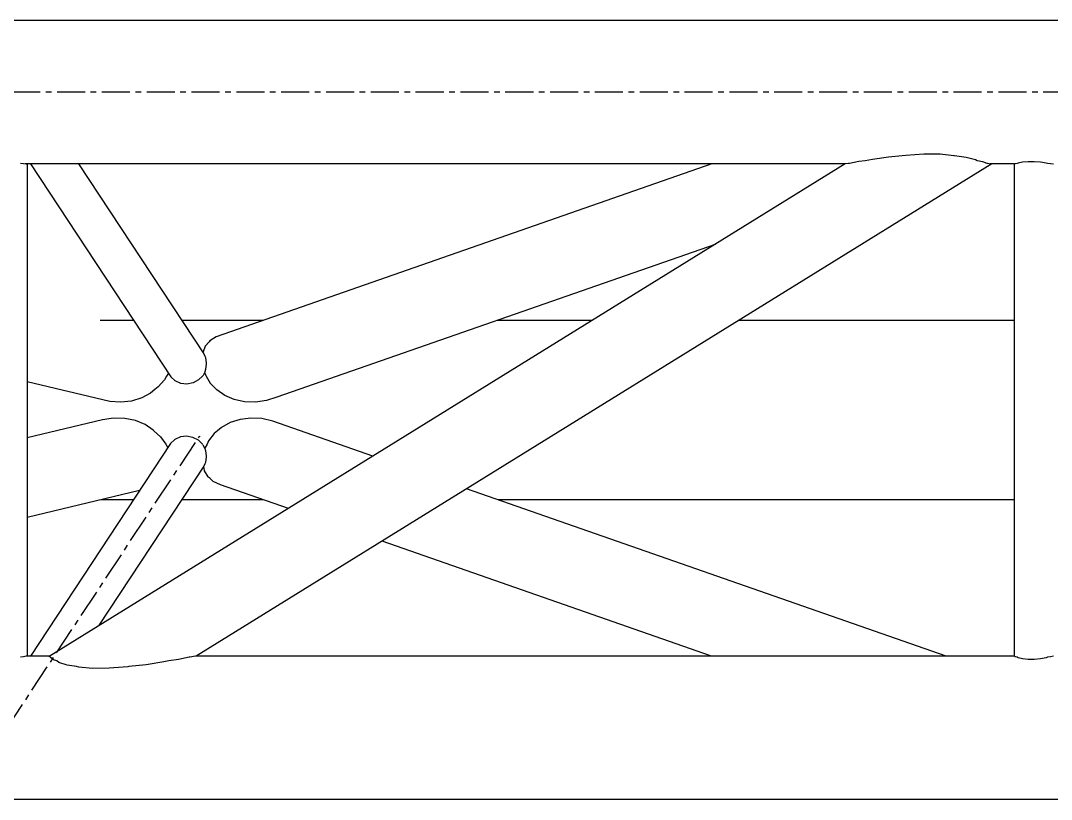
# Model space of a CAD drawing. Header units: millimetres. Extents: x 5143 to 30813, y 232 to 21408.
# Drawn here: x 10970.8 to 11262.9, y 9070 to 9290.6 of the extents above; entities that cross this region are included whole.
import ezdxf

# ---------------------------------------------------------------- set-up
doc = ezdxf.new("R2010")
doc.units = ezdxf.units.MM
doc.header["$LTSCALE"] = 0.25
doc.linetypes.add('CENTER', pattern=[50.8, 31.75, -6.35, 6.35, -6.35])
doc.linetypes.add('XKITLINE00', pattern=[0])

msp = doc.modelspace()

# ---------------------------------------------------------------- linework, layer by layer
at = {"color": 8, "linetype": 'XKITLINE00'}
for p, q in [((11688.46, 9290.57), (10454.1, 9290.57)), ((11212.16, 9251.28), (11210.12, 9250.88)), ((11216.75, 9251.92), (11212.16, 9251.28)), ((11220.58, 9252.27), (11216.75, 9251.92)), ((11221.67, 9252.41), (11220.58, 9252.27)), ((11226.71, 9252.74), (11221.67, 9252.41)), ((11231.31, 9252.7), (11226.71, 9252.74)), ((11235.24, 9252.3), (11231.31, 9252.7)), ((11235.39, 9252.27), (11235.24, 9252.3)), ((11238.71, 9251.81), (11235.39, 9252.27)), ((11241.34, 9251.13), (11238.71, 9251.81)), ((11241.84, 9250.88), (11241.34, 9251.13)), ((10971.64, 9250.02), (10970.81, 9250.07)), ((10972.45, 9249.93), (10971.64, 9250.02)), ((11204.53, 9249.97), (10972.09, 9249.97)), ((10972.32, 9249.97), (10972.29, 9249.95)), ((10972.59, 9249.89), (10972.45, 9249.93)), ((10972.71, 9249.97), (10972.59, 9249.89)), ((10972.73, 9249.97), (10972.73, 9110.62)), ((10973.62, 9249.97), (11013.41, 9189.69)), ((11204.44, 9249.96), (10978.96, 9110.48)), ((10987.25, 9249.97), (11022.73, 9196.22)), ((11245.95, 9249.97), (11020.61, 9110.58)), ((11166.68, 9249.97), (11026.27, 9201)), ((11205.4, 9250.07), (11204.44, 9249.96)), ((11205.63, 9250.14), (11205.4, 9250.07)), ((11208.35, 9250.65), (11205.63, 9250.14)), ((11210.12, 9250.88), (11208.35, 9250.65)), ((11243.43, 9250.56), (11241.84, 9250.88)), ((11244.65, 9250.07), (11243.43, 9250.56)), ((11244.78, 9250.07), (11244.65, 9250.07)), ((11245.75, 9249.94), (11244.78, 9250.07)), ((11252.44, 9249.97), (11245.48, 9249.97)), ((11245.91, 9249.97), (11245.72, 9249.89)), ((11245.75, 9249.94), (11245.72, 9249.89)), ((11252.6, 9250.03), (11252.32, 9249.93)), ((11252.32, 9249.93), (11252.32, 9110.56)), ((11253.14, 9250.08), (11252.6, 9250.03)), ((11253.41, 9250.19), (11253.14, 9250.08)), ((11254.67, 9250.44), (11253.41, 9250.19)), ((11256.26, 9250.57), (11254.67, 9250.44)), ((11258.02, 9250.57), (11256.26, 9250.57)), ((11259.78, 9250.44), (11258.02, 9250.57)), ((11261.37, 9250.19), (11259.78, 9250.44)), ((11261.8, 9250.08), (11261.37, 9250.19)), ((11262.63, 9250.03), (11261.8, 9250.08)), ((11263.44, 9249.93), (11262.63, 9250.03)), ((11167.62, 9227.19), (11043.44, 9183.88)), ((11002.86, 9205.67), (10993.37, 9205.67)), ((11039.67, 9205.67), (11016.49, 9205.67)), ((11132.84, 9205.67), (11105.94, 9205.67)), ((11252.32, 9205.67), (11174.33, 9205.67)), ((11024.26, 9199.57), (11023.17, 9198.36)), ((11024.49, 9199.88), (11024.26, 9199.57)), ((11026.27, 9201), (11024.49, 9199.88)), ((11022.54, 9196.72), (11022.48, 9196.6)), ((11023.17, 9198.36), (11022.54, 9196.72)), ((11022.73, 9196.22), (11023.08, 9195.48)), ((11023.08, 9195.48), (11023.27, 9195.1)), ((11023.41, 9193.35), (11023.24, 9191.72)), ((11023.27, 9195.1), (11023.44, 9193.56)), ((11023.44, 9193.56), (11023.41, 9193.35)), ((11012.19, 9189.89), (11011.64, 9188.86)), ((11012.75, 9190.68), (11012.19, 9189.89)), ((11022.39, 9189.89), (11021.27, 9188.78)), ((11022.53, 9190.02), (11022.39, 9189.89)), ((11022.89, 9190.64), (11022.53, 9190.02)), ((11022.9, 9190.69), (11022.89, 9190.64)), ((11023.24, 9191.72), (11022.9, 9190.69)), ((11022.98, 9190.92), (11023.31, 9190.05)), ((11023.31, 9190.05), (11023.42, 9189.89)), ((11023.42, 9189.89), (11024.59, 9187.9)), ((10996.09, 9182.65), (10972.73, 9188.23)), ((11009.84, 9186.83), (11008.83, 9186.08)), ((11011.64, 9188.86), (11009.84, 9186.83)), ((11014.64, 9188.53), (11013.41, 9189.69)), ((11016.21, 9187.82), (11014.64, 9188.53)), ((11017.94, 9187.61), (11016.21, 9187.82)), ((11019.69, 9187.94), (11017.94, 9187.61)), ((11021.27, 9188.78), (11019.69, 9187.94)), ((11024.59, 9187.9), (11026.38, 9186.08)), ((11007.67, 9185.08), (11005.15, 9183.71)), ((11008.83, 9186.08), (11007.67, 9185.08)), ((11026.38, 9186.08), (11026.45, 9186)), ((11028.66, 9184.4), (11026.45, 9186)), ((11031.31, 9183.24), (11028.66, 9184.4)), ((10999.21, 9182.47), (10996.09, 9182.65)), ((11002.28, 9182.82), (10999.21, 9182.47)), ((11005.15, 9183.71), (11002.28, 9182.82)), ((11034.27, 9182.6), (11031.31, 9183.24)), ((11037.38, 9182.49), (11034.27, 9182.6)), ((11040.49, 9182.92), (11037.38, 9182.49)), ((11043.44, 9183.88), (11040.49, 9182.92)), ((10994.08, 9177.49), (10972.73, 9172.39)), ((10997.19, 9177.96), (10994.08, 9177.49)), ((11000.33, 9177.88), (10997.19, 9177.96)), ((11003.35, 9177.27), (11000.33, 9177.88)), ((11006.09, 9176.15), (11003.35, 9177.27)), ((11008.43, 9174.58), (11006.09, 9176.15)), ((11027.71, 9175.34), (11026.65, 9174.38)), ((11030.17, 9176.72), (11027.71, 9175.34)), ((11033.01, 9177.61), (11030.17, 9176.72)), ((11036.08, 9177.99), (11033.01, 9177.61)), ((11039.22, 9177.82), (11036.08, 9177.99)), ((11042.29, 9177.11), (11039.22, 9177.82)), ((11070.67, 9167.21), (11042.29, 9177.11)), ((11008.43, 9174.58), (11008.62, 9174.37)), ((11010.5, 9172.7), (11008.62, 9174.37)), ((11010.5, 9172.7), (11012.03, 9170.56)), ((11016.14, 9172.64), (11014.58, 9171.93)), ((11017.88, 9172.85), (11016.14, 9172.64)), ((11019.63, 9172.52), (11017.88, 9172.85)), ((11021.21, 9171.69), (11019.63, 9172.52)), ((11025.65, 9173.58), (11024.06, 9171.55)), ((11026.65, 9174.38), (11025.65, 9173.58)), ((11013.35, 9170.77), (10973.62, 9110.57)), ((11012.03, 9170.56), (11012.57, 9169.6)), ((11014.58, 9171.93), (11013.35, 9170.77)), ((11022.34, 9170.57), (11021.21, 9171.69)), ((11022.47, 9170.45), (11022.34, 9170.57)), ((11022.47, 9170.45), (11022.96, 9169.59)), ((11022.96, 9169.59), (11023.23, 9168.81)), ((11023.65, 9170.57), (11023.02, 9169.44)), ((11024.06, 9171.55), (11023.65, 9170.57)), ((11023.23, 9168.81), (11023.39, 9167.17)), ((11023.43, 9166.97), (11023.26, 9165.43)), ((11023.39, 9167.17), (11023.43, 9166.97)), ((11022.72, 9164.32), (10992.87, 9119.09)), ((11022.62, 9164.16), (11022.74, 9163.76)), ((11023.07, 9165.05), (11022.72, 9164.32)), ((11022.74, 9163.76), (11022.87, 9163.02)), ((11023.26, 9165.43), (11023.07, 9165.05)), ((11022.87, 9163.02), (11023.9, 9161.35)), ((11024.42, 9160.92), (11023.9, 9161.35)), ((11025.41, 9160.03), (11024.42, 9160.92)), ((11027.49, 9159.09), (11025.41, 9160.03)), ((11046.7, 9152.39), (11027.49, 9159.09)), ((11233.05, 9110.57), (11097.2, 9157.96)), ((11004.57, 9157.48), (10972.73, 9149.87)), ((11002.86, 9154.87), (10993.68, 9154.87)), ((11039.57, 9154.87), (11016.49, 9154.87)), ((11252.32, 9154.87), (11106.04, 9154.87)), ((11166.58, 9110.57), (11073.23, 9143.13)), ((10971.64, 9110.35), (10970.81, 9110.23)), ((10972.45, 9110.55), (10971.64, 9110.35)), ((10972.59, 9110.66), (10972.45, 9110.55)), ((10979.1, 9110.57), (10972.48, 9110.57)), ((10972.73, 9110.62), (10972.59, 9110.66)), ((10972.73, 9110.62), (10972.61, 9110.57)), ((10979.34, 9110.24), (10978.96, 9110.48)), ((10979.34, 9110.24), (10979.3, 9110.14)), ((10980.14, 9109.48), (10979.3, 9110.14)), ((10981.07, 9109.2), (10980.14, 9109.48)), ((10981.71, 9108.73), (10981.07, 9109.2)), ((10984.07, 9107.99), (10981.71, 9108.73)), ((10986.67, 9107.6), (10984.07, 9107.99)), ((11006.43, 9108.13), (11001.49, 9107.6)), ((11011.43, 9108.92), (11006.43, 9108.13)), ((11012.79, 9109.2), (11011.43, 9108.92)), ((11015.58, 9109.62), (11012.79, 9109.2)), ((11018.57, 9110.24), (11015.58, 9109.62)), ((11018.77, 9110.26), (11018.57, 9110.24)), ((11020.41, 9110.55), (11018.77, 9110.26)), ((11020.65, 9110.66), (11020.41, 9110.55)), ((11252.32, 9110.57), (11020.47, 9110.57)), ((11020.65, 9110.66), (11020.61, 9110.58)), ((11252.6, 9110.35), (11252.32, 9110.56)), ((11253.14, 9110.24), (11252.6, 9110.35)), ((11253.41, 9110.09), (11253.14, 9110.24)), ((11254.67, 9109.78), (11253.41, 9110.09)), ((11256.26, 9109.61), (11254.67, 9109.78)), ((11258.02, 9109.61), (11256.26, 9109.61)), ((11259.78, 9109.77), (11258.02, 9109.61)), ((11261.37, 9110.09), (11259.78, 9109.77)), ((11261.8, 9110.24), (11261.37, 9110.09)), ((11262.63, 9110.35), (11261.8, 9110.24)), ((11263.44, 9110.56), (11262.63, 9110.35)), ((10987.31, 9107.44), (10986.67, 9107.6)), ((10991.24, 9107.08), (10987.31, 9107.44)), ((10995.97, 9107.12), (10991.24, 9107.08)), ((11001.26, 9107.56), (10995.97, 9107.12)), ((11001.49, 9107.6), (11001.26, 9107.56)), ((11688.48, 9069.97), (10454.1, 9069.97))]:
    msp.add_line(p, q, dxfattribs=at)
at = {"color": 8, "linetype": 'CENTER'}
for p, q in [((11840, 9270.27), (10454.1, 9270.27)), ((10967.03, 9090.27), (11021.49, 9172.77))]:
    msp.add_line(p, q, dxfattribs=at)
at = {"color": 8, "linetype": 'XKITLINE00'}
msp.add_circle((11021.49, 9172.77), 0.05, dxfattribs=at)

doc.saveas('drawing.dxf')
